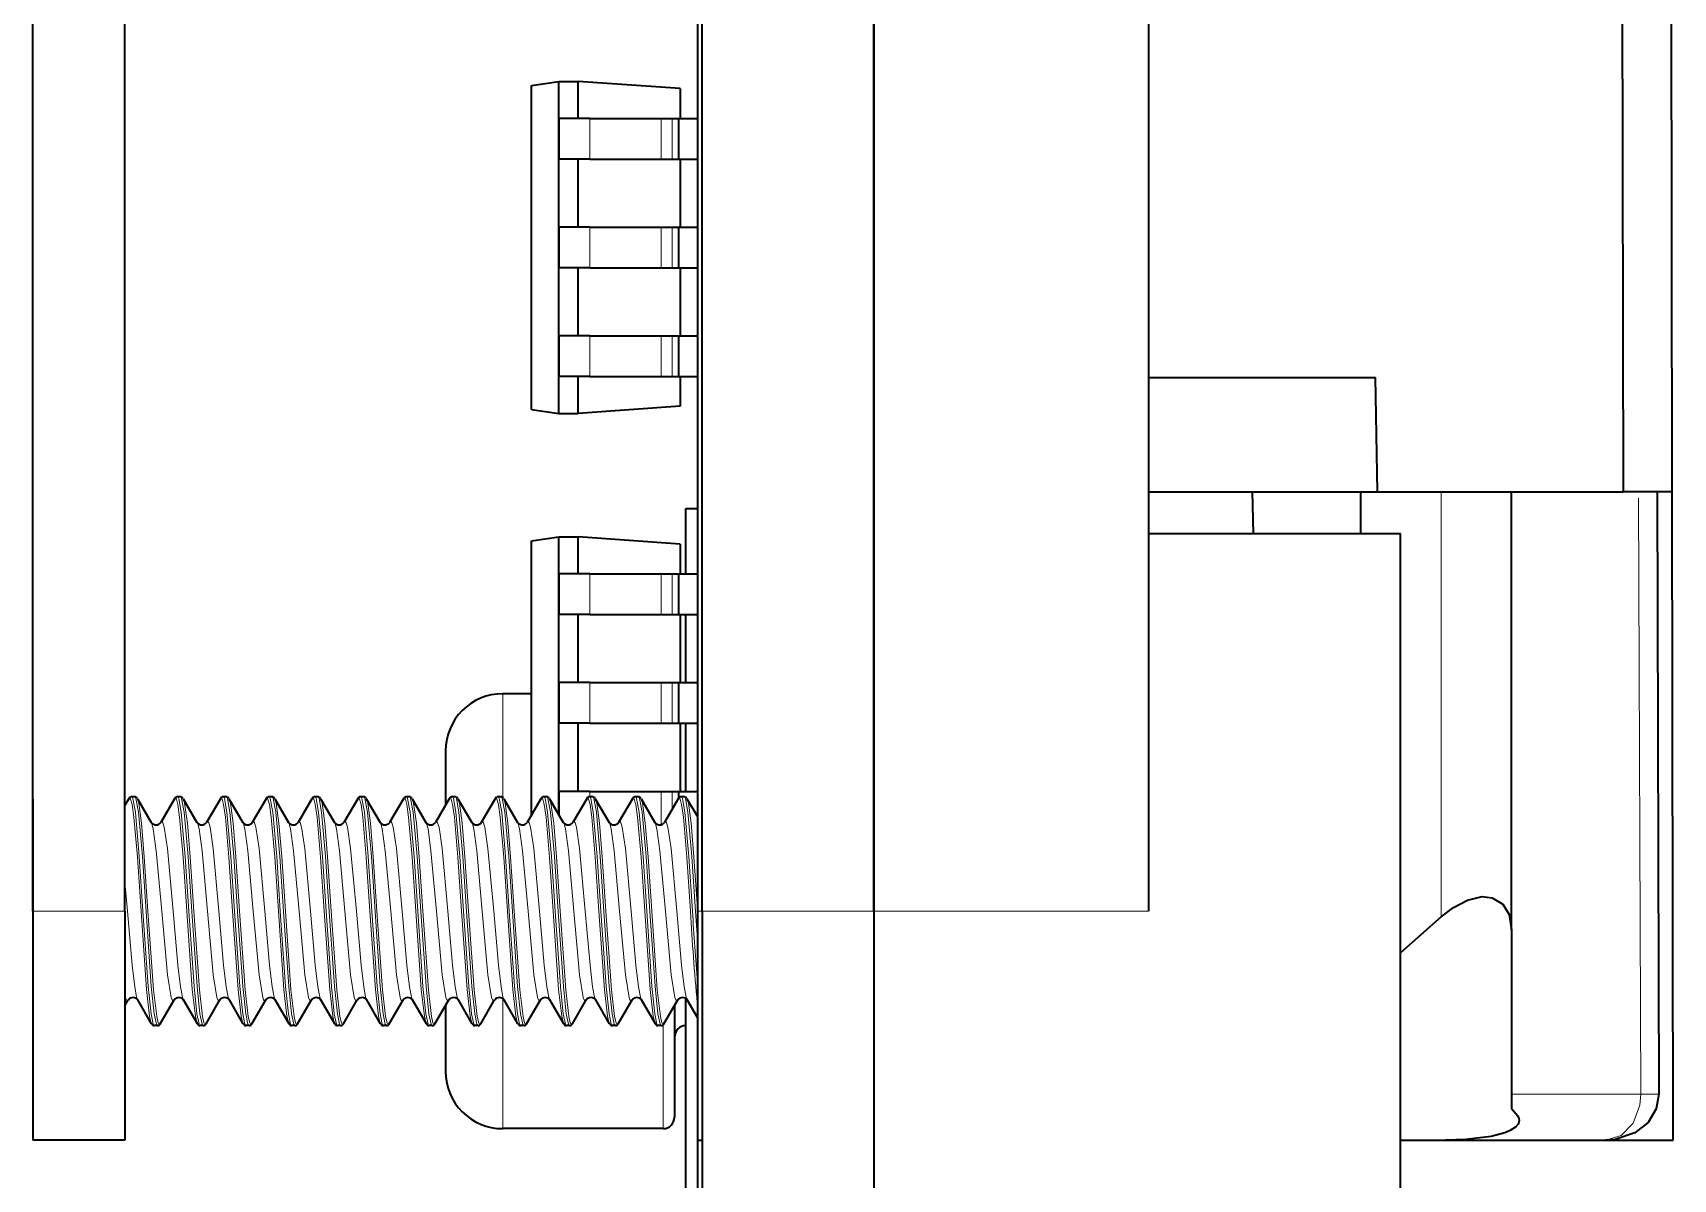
# Model space of a CAD drawing. Extents: x 386 to 1062, y 188 to 634.
# Drawn here: x 584.52 to 598.85, y 207.39 to 217.41 of the extents above; entities that cross this region are included whole.
import ezdxf

# ---------------------------------------------------------------- set-up
doc = ezdxf.new("R2010")
doc.units = 0

msp = doc.modelspace()

# ---------------------------------------------------------------- linework, layer by layer
at = {"color": 7, "lineweight": 35}
for p, q in [((584.525, 209.732), (584.525, 238.732)), ((585.33, 209.732), (585.33, 238.732)), ((590.33, 238.732), (590.33, 209.732)), ((590.371, 209.732), (590.371, 238.732)), ((591.871, 238.732), (591.871, 209.732)), ((591.871, 209.732), (591.871, 238.732)), ((594.271, 238.732), (594.271, 209.732))]:
    msp.add_line(p, q, dxfattribs=at)
at = {"color": 7, "lineweight": 35, "ltscale": 0.271008}
msp.add_line((598.398, 224.235), (598.417, 213.395), dxfattribs=at)
at = {"color": 7, "lineweight": 35, "ltscale": 0.270982}
msp.add_line((598.846, 213.395), (598.83, 224.234), dxfattribs=at)
at = {"color": 7, "lineweight": 35, "ltscale": 0.006059}
for p, q in [((588.88, 216.948), (589.12, 216.982)), ((588.88, 214.115), (589.12, 214.082)), ((588.88, 212.968), (589.12, 213.002))]:
    msp.add_line(p, q, dxfattribs=at)
at = {"color": 7, "lineweight": 35, "ltscale": 0.070813}
msp.add_line((588.88, 214.115), (588.88, 216.948), dxfattribs=at)
at = {"color": 7, "lineweight": 35, "ltscale": 0.004251}
for p, q in [((589.12, 216.982), (589.29, 216.982)), ((589.12, 214.082), (589.29, 214.082)), ((589.12, 213.002), (589.29, 213.002))]:
    msp.add_line(p, q, dxfattribs=at)
at = {"color": 7, "lineweight": 35, "ltscale": 0.0725}
msp.add_line((589.12, 214.082), (589.12, 216.982), dxfattribs=at)
at = {"color": 7, "lineweight": 35, "ltscale": 0.022303}
for p, q in [((590.18, 216.919), (589.29, 216.982)), ((590.18, 214.144), (589.29, 214.082)), ((590.18, 212.939), (589.29, 213.002))]:
    msp.add_line(p, q, dxfattribs=at)
at = {"color": 7, "lineweight": 35, "ltscale": 0.008063}
for p, q in [((589.29, 216.659), (589.29, 216.982)), ((589.29, 214.082), (589.29, 214.404)), ((589.29, 212.679), (589.29, 213.002))]:
    msp.add_line(p, q, dxfattribs=at)
at = {"color": 7, "lineweight": 35, "ltscale": 0.006507}
for p, q in [((590.18, 216.919), (590.18, 216.659)), ((590.18, 214.404), (590.18, 214.144)), ((590.18, 212.939), (590.18, 212.679))]:
    msp.add_line(p, q, dxfattribs=at)
at = {"color": 7, "lineweight": 35, "ltscale": 0.00675}
for p, q in [((589.39, 216.659), (589.12, 216.659)), ((589.39, 216.304), (589.12, 216.304)), ((589.39, 215.709), (589.12, 215.709)), ((589.39, 215.354), (589.12, 215.354)), ((589.39, 214.759), (589.12, 214.759)), ((589.39, 214.404), (589.12, 214.404)), ((589.39, 212.679), (589.12, 212.679)), ((589.39, 212.324), (589.12, 212.324)), ((589.39, 211.729), (589.12, 211.729)), ((589.39, 211.374), (589.12, 211.374)), ((589.39, 210.779), (589.12, 210.779))]:
    msp.add_line(p, q, dxfattribs=at)
at = {"color": 7, "lineweight": 35, "ltscale": 0.008875}
for p, q in [((589.12, 216.659), (589.12, 216.304)), ((590.166, 216.659), (590.166, 216.304)), ((590.33, 216.659), (590.33, 216.304)), ((589.12, 215.709), (589.12, 215.354)), ((590.166, 215.709), (590.166, 215.354)), ((590.33, 215.709), (590.33, 215.354)), ((589.12, 214.759), (589.12, 214.404)), ((590.166, 214.759), (590.166, 214.404)), ((590.33, 214.759), (590.33, 214.404)), ((589.12, 212.679), (589.12, 212.324)), ((590.166, 212.679), (590.166, 212.324)), ((590.33, 212.679), (590.33, 212.324)), ((589.12, 211.729), (589.12, 211.374)), ((590.166, 211.729), (590.166, 211.374)), ((590.33, 211.729), (590.33, 211.374))]:
    msp.add_line(p, q, dxfattribs=at)
at = {"color": 7, "lineweight": 35, "ltscale": 0.015601}
for p, q in [((589.39, 216.659), (590.014, 216.659)), ((589.39, 216.304), (590.014, 216.304)), ((589.39, 215.709), (590.014, 215.709)), ((589.39, 215.354), (590.014, 215.354)), ((589.39, 214.759), (590.014, 214.759)), ((589.39, 214.404), (590.014, 214.404)), ((589.39, 212.679), (590.014, 212.679)), ((589.39, 212.324), (590.014, 212.324)), ((589.39, 211.729), (590.014, 211.729)), ((589.39, 211.374), (590.014, 211.374)), ((589.39, 210.779), (590.014, 210.779))]:
    msp.add_line(p, q, dxfattribs=at)
at = {"color": 7, "lineweight": 13, "ltscale": 0.008875}
for p, q in [((589.39, 216.659), (589.39, 216.304)), ((590.014, 216.659), (590.014, 216.304)), ((590.11, 216.659), (590.11, 216.304)), ((589.39, 215.709), (589.39, 215.354)), ((590.014, 215.709), (590.014, 215.354)), ((590.11, 215.709), (590.11, 215.354)), ((589.39, 214.759), (589.39, 214.404)), ((590.014, 214.759), (590.014, 214.404)), ((590.11, 214.759), (590.11, 214.404)), ((589.39, 212.679), (589.39, 212.324)), ((590.014, 212.679), (590.014, 212.324)), ((590.11, 212.679), (590.11, 212.324)), ((589.39, 211.729), (589.39, 211.374)), ((590.014, 211.729), (590.014, 211.374)), ((590.11, 211.729), (590.11, 211.374))]:
    msp.add_line(p, q, dxfattribs=at)
at = {"color": 7, "lineweight": 35, "ltscale": 0.002415}
for p, q in [((590.014, 216.659), (590.11, 216.659)), ((590.014, 216.304), (590.11, 216.304)), ((590.014, 215.709), (590.11, 215.709)), ((590.014, 215.354), (590.11, 215.354)), ((590.014, 214.759), (590.11, 214.759)), ((590.014, 214.404), (590.11, 214.404)), ((590.014, 212.679), (590.11, 212.679)), ((590.014, 212.324), (590.11, 212.324)), ((590.014, 211.729), (590.11, 211.729)), ((590.014, 211.374), (590.11, 211.374)), ((590.014, 210.779), (590.11, 210.779))]:
    msp.add_line(p, q, dxfattribs=at)
at = {"color": 7, "lineweight": 35, "ltscale": 0.001379}
for p, q in [((590.11, 216.659), (590.166, 216.659)), ((590.11, 216.304), (590.166, 216.304)), ((590.11, 215.709), (590.166, 215.709)), ((590.11, 215.354), (590.166, 215.354)), ((590.11, 214.759), (590.166, 214.759)), ((590.11, 214.404), (590.166, 214.404)), ((590.11, 212.679), (590.166, 212.679)), ((590.11, 212.324), (590.166, 212.324)), ((590.11, 211.729), (590.166, 211.729)), ((590.11, 211.374), (590.166, 211.374)), ((590.11, 210.779), (590.166, 210.779))]:
    msp.add_line(p, q, dxfattribs=at)
at = {"color": 7, "lineweight": 35, "ltscale": 0.004105}
for p, q in [((590.166, 216.659), (590.33, 216.659)), ((590.166, 216.304), (590.33, 216.304)), ((590.166, 215.709), (590.33, 215.709)), ((590.166, 215.354), (590.33, 215.354)), ((590.166, 214.759), (590.33, 214.759)), ((590.166, 214.404), (590.33, 214.404)), ((590.166, 212.679), (590.33, 212.679)), ((590.166, 212.324), (590.33, 212.324)), ((590.166, 211.729), (590.33, 211.729)), ((590.166, 211.374), (590.33, 211.374)), ((590.166, 210.779), (590.33, 210.779))]:
    msp.add_line(p, q, dxfattribs=at)
at = {"color": 7, "lineweight": 35, "ltscale": 0.014875}
for p, q in [((589.29, 215.709), (589.29, 216.304)), ((590.18, 216.304), (590.18, 215.709)), ((589.29, 214.759), (589.29, 215.354)), ((590.18, 215.354), (590.18, 214.759)), ((589.29, 211.729), (589.29, 212.324)), ((590.18, 212.324), (590.18, 211.729)), ((590.23, 211.729), (590.23, 212.324)), ((590.33, 212.324), (590.33, 211.729)), ((589.29, 210.779), (589.29, 211.374)), ((590.18, 211.374), (590.18, 210.779)), ((590.23, 210.779), (590.23, 211.374)), ((590.33, 211.374), (590.33, 210.779))]:
    msp.add_line(p, q, dxfattribs=at)
at = {"color": 7, "lineweight": 35, "ltscale": 0.049574}
msp.add_line((594.271, 214.395), (596.254, 214.395), dxfattribs=at)
at = {"color": 7, "lineweight": 35, "ltscale": 0.025004}
msp.add_line((596.271, 213.395), (596.254, 214.395), dxfattribs=at)
at = {"color": 7, "lineweight": 35, "ltscale": 0.05}
for p, q in [((594.271, 213.395), (596.271, 213.395)), ((584.525, 209.732), (584.525, 207.732)), ((585.33, 209.732), (585.33, 207.732)), ((590.33, 209.732), (590.33, 207.732))]:
    msp.add_line(p, q, dxfattribs=at)
at = {"color": 7, "lineweight": 35, "ltscale": 0.009078}
msp.add_line((595.189, 213.032), (595.18, 213.395), dxfattribs=at)
at = {"color": 7, "lineweight": 35, "ltscale": 0.009075}
msp.add_line((596.126, 213.032), (596.126, 213.395), dxfattribs=at)
at = {"color": 7, "lineweight": 35, "ltscale": 0.053662}
msp.add_line((596.271, 213.395), (598.417, 213.395), dxfattribs=at)
at = {"color": 7, "lineweight": 13, "ltscale": 0.092824}
msp.add_line((596.826, 209.682), (596.826, 213.395), dxfattribs=at)
at = {"color": 7, "lineweight": 35, "ltscale": 0.095623}
msp.add_line((597.442, 209.57), (597.442, 213.395), dxfattribs=at)
at = {"color": 7, "lineweight": 35, "ltscale": 0.01071}
msp.add_line((598.846, 213.395), (598.417, 213.395), dxfattribs=at)
at = {"color": 7, "lineweight": 35, "ltscale": 0.131549}
msp.add_line((598.713, 213.395), (598.727, 208.133), dxfattribs=at)
at = {"color": 7, "lineweight": 35, "ltscale": 0.141575}
msp.add_line((598.854, 207.732), (598.846, 213.395), dxfattribs=at)
at = {"color": 7, "lineweight": 35, "ltscale": 0.014313}
for p, q in [((590.23, 212.679), (590.23, 213.252)), ((590.33, 213.252), (590.33, 212.679))]:
    msp.add_line(p, q, dxfattribs=at)
at = {"color": 7, "lineweight": 35, "ltscale": 0.002499}
msp.add_line((590.23, 213.252), (590.33, 213.252), dxfattribs=at)
at = {"color": 7, "lineweight": 13, "ltscale": 0.13023}
msp.add_line((598.551, 213.342), (598.571, 208.133), dxfattribs=at)
at = {"color": 7, "lineweight": 35, "ltscale": 0.059871}
msp.add_line((588.88, 210.573), (588.88, 212.968), dxfattribs=at)
at = {"color": 7, "lineweight": 35, "ltscale": 0.060651}
msp.add_line((589.12, 210.576), (589.12, 213.002), dxfattribs=at)
at = {"color": 7, "lineweight": 35, "ltscale": 0.055}
msp.add_line((594.271, 213.032), (596.471, 213.032), dxfattribs=at)
at = {"color": 7, "lineweight": 35, "ltscale": 0.165}
msp.add_line((596.471, 206.432), (596.471, 213.032), dxfattribs=at)
at = {"color": 7, "lineweight": 13, "ltscale": 0.022643}
for p, q in [((588.63, 211.632), (588.63, 210.726)), ((590.03, 208.737), (590.03, 207.832))]:
    msp.add_line(p, q, dxfattribs=at)
at = {"color": 7, "lineweight": 35, "ltscale": 0.00625}
msp.add_line((588.88, 211.632), (588.63, 211.632), dxfattribs=at)
at = {"color": 7, "lineweight": 35, "ltscale": 0.011818}
msp.add_line((588.13, 211.132), (588.13, 210.659), dxfattribs=at)
at = {"color": 7, "lineweight": 35, "ltscale": 0.012754}
msp.add_line((584.525, 210.712), (584.525, 210.201), dxfattribs=at)
at = {"color": 7, "lineweight": 35, "ltscale": 0.001637}
msp.add_line((585.363, 210.715), (585.33, 210.659), dxfattribs=at)
at = {"color": 7, "lineweight": 35, "ltscale": 0.000671387}
for p, q in [((585.414, 210.732), (585.387, 210.732)), ((586.214, 210.732), (586.187, 210.732)), ((586.614, 210.732), (586.587, 210.732)), ((587.414, 210.732), (587.387, 210.732)), ((588.214, 210.732), (588.187, 210.732)), ((588.614, 210.732), (588.587, 210.732)), ((589.414, 210.732), (589.387, 210.732)), ((590.214, 210.732), (590.187, 210.732)), ((585.614, 208.732), (585.587, 208.732)), ((586.414, 208.732), (586.387, 208.732)), ((587.214, 208.732), (587.187, 208.732)), ((587.614, 208.732), (587.587, 208.732)), ((588.414, 208.732), (588.387, 208.732)), ((589.214, 208.732), (589.187, 208.732)), ((589.614, 208.732), (589.587, 208.732))]:
    msp.add_line(p, q, dxfattribs=at)
at = {"color": 7, "lineweight": 35, "ltscale": 0.006017}
for p, q in [((585.438, 210.715), (585.559, 210.507)), ((585.763, 210.715), (585.642, 210.507)), ((585.838, 210.715), (585.959, 210.507)), ((586.163, 210.715), (586.042, 210.507)), ((586.638, 210.715), (586.759, 210.507)), ((586.963, 210.715), (586.842, 210.507)), ((587.363, 210.715), (587.242, 210.507)), ((587.438, 210.715), (587.559, 210.507)), ((587.763, 210.715), (587.642, 210.507)), ((587.838, 210.715), (587.959, 210.507)), ((588.163, 210.715), (588.042, 210.507)), ((588.638, 210.715), (588.759, 210.507)), ((588.963, 210.715), (588.842, 210.507)), ((589.363, 210.715), (589.242, 210.507)), ((589.438, 210.715), (589.559, 210.507)), ((589.763, 210.715), (589.642, 210.507)), ((589.838, 210.715), (589.959, 210.507)), ((590.163, 210.715), (590.042, 210.507)), ((585.638, 208.748), (585.759, 208.956)), ((585.963, 208.748), (585.842, 208.956)), ((586.363, 208.748), (586.242, 208.956)), ((586.438, 208.748), (586.559, 208.956)), ((586.763, 208.748), (586.642, 208.956)), ((586.838, 208.748), (586.959, 208.956)), ((587.163, 208.748), (587.042, 208.956)), ((587.638, 208.748), (587.759, 208.956)), ((587.963, 208.748), (587.842, 208.956)), ((588.363, 208.748), (588.242, 208.956)), ((588.438, 208.748), (588.559, 208.956)), ((588.763, 208.748), (588.642, 208.956)), ((588.838, 208.748), (588.959, 208.956)), ((589.163, 208.748), (589.042, 208.956)), ((589.638, 208.748), (589.759, 208.956)), ((589.963, 208.748), (589.842, 208.956))]:
    msp.add_line(p, q, dxfattribs=at)
at = {"color": 7, "lineweight": 35, "ltscale": 0.000669861}
for p, q in [((585.814, 210.732), (585.787, 210.732)), ((587.014, 210.732), (586.987, 210.732)), ((587.814, 210.732), (587.787, 210.732)), ((589.014, 210.732), (588.987, 210.732)), ((589.814, 210.732), (589.787, 210.732)), ((586.014, 208.732), (585.987, 208.732)), ((586.814, 208.732), (586.787, 208.732)), ((588.014, 208.732), (587.987, 208.732)), ((588.814, 208.732), (588.787, 208.732)), ((590.014, 208.732), (589.987, 208.732))]:
    msp.add_line(p, q, dxfattribs=at)
at = {"color": 7, "lineweight": 35, "ltscale": 0.006018}
for p, q in [((586.238, 210.715), (586.359, 210.507)), ((586.563, 210.715), (586.442, 210.507)), ((587.038, 210.715), (587.159, 210.507)), ((588.238, 210.715), (588.359, 210.507)), ((588.563, 210.715), (588.442, 210.507)), ((589.038, 210.715), (589.159, 210.507)), ((585.563, 208.748), (585.442, 208.956)), ((586.038, 208.748), (586.159, 208.956)), ((587.238, 208.748), (587.359, 208.956)), ((587.563, 208.748), (587.442, 208.956)), ((588.038, 208.748), (588.159, 208.956)), ((589.238, 208.748), (589.359, 208.956)), ((589.563, 208.748), (589.442, 208.956)), ((590.038, 208.748), (590.159, 208.956))]:
    msp.add_line(p, q, dxfattribs=at)
at = {"color": 7, "lineweight": 35, "ltscale": 0.005088}
msp.add_line((589.12, 210.779), (589.12, 210.576), dxfattribs=at)
at = {"color": 7, "lineweight": 13, "ltscale": 0.001188}
msp.add_line((589.39, 210.779), (589.39, 210.732), dxfattribs=at)
at = {"color": 7, "lineweight": 13, "ltscale": 0.007279}
msp.add_line((590.014, 210.779), (590.014, 210.488), dxfattribs=at)
at = {"color": 7, "lineweight": 13, "ltscale": 0.003836}
msp.add_line((590.11, 210.779), (590.11, 210.626), dxfattribs=at)
at = {"color": 7, "lineweight": 35, "ltscale": 0.001479}
msp.add_line((590.166, 210.779), (590.166, 210.72), dxfattribs=at)
at = {"color": 7, "lineweight": 35, "ltscale": 0.004546}
msp.add_line((590.238, 210.715), (590.33, 210.558), dxfattribs=at)
at = {"color": 7, "lineweight": 35, "ltscale": 0.005518}
msp.add_line((590.33, 210.779), (590.33, 210.558), dxfattribs=at)
at = {"color": 7, "lineweight": 13, "ltscale": 0.011983}
for p, q in [((585.455, 210.211), (585.487, 209.733)), ((585.855, 210.211), (585.887, 209.733)), ((586.655, 210.211), (586.687, 209.733)), ((587.455, 210.211), (587.487, 209.733)), ((587.855, 210.211), (587.887, 209.733)), ((588.655, 210.211), (588.687, 209.733)), ((589.455, 210.211), (589.487, 209.733)), ((589.855, 210.211), (589.887, 209.733))]:
    msp.add_line(p, q, dxfattribs=at)
at = {"color": 7, "lineweight": 13, "ltscale": 0.01204}
for p, q in [((585.482, 210.211), (585.514, 209.73)), ((585.882, 210.211), (585.914, 209.73)), ((586.282, 210.211), (586.314, 209.73)), ((586.682, 210.211), (586.714, 209.73)), ((587.082, 210.211), (587.114, 209.73)), ((587.482, 210.211), (587.514, 209.73)), ((587.882, 210.211), (587.914, 209.73)), ((588.282, 210.211), (588.314, 209.73)), ((588.682, 210.211), (588.714, 209.73)), ((589.082, 210.211), (589.114, 209.73)), ((589.482, 210.211), (589.514, 209.73)), ((589.882, 210.211), (589.914, 209.73)), ((590.282, 210.211), (590.314, 209.73))]:
    msp.add_line(p, q, dxfattribs=at)
at = {"color": 7, "lineweight": 13, "ltscale": 0.011917}
for p, q in [((585.499, 210.207), (585.531, 209.732)), ((585.899, 210.207), (585.931, 209.732)), ((586.299, 210.207), (586.331, 209.732)), ((586.699, 210.207), (586.731, 209.732)), ((587.099, 210.207), (587.131, 209.732)), ((587.499, 210.207), (587.531, 209.732)), ((587.899, 210.207), (587.931, 209.732)), ((588.299, 210.207), (588.331, 209.732)), ((588.699, 210.207), (588.731, 209.732)), ((589.099, 210.207), (589.131, 209.732)), ((589.499, 210.207), (589.531, 209.732)), ((589.899, 210.207), (589.931, 209.732))]:
    msp.add_line(p, q, dxfattribs=at)
at = {"color": 7, "lineweight": 13, "ltscale": 0.011984}
for p, q in [((586.255, 210.211), (586.287, 209.733)), ((587.055, 210.211), (587.087, 209.733)), ((588.255, 210.211), (588.287, 209.733)), ((589.055, 210.211), (589.087, 209.733)), ((590.255, 210.211), (590.287, 209.733))]:
    msp.add_line(p, q, dxfattribs=at)
at = {"color": 7, "lineweight": 13, "ltscale": 0.011317}
msp.add_line((590.299, 210.207), (590.33, 209.756), dxfattribs=at)
at = {"color": 7, "lineweight": 35, "ltscale": 0.036246}
msp.add_line((584.525, 210.201), (584.525, 208.752), dxfattribs=at)
at = {"color": 7, "lineweight": 13, "ltscale": 0.011867}
for p, q in [((585.438, 210.205), (585.47, 209.732)), ((585.838, 210.205), (585.87, 209.732)), ((586.238, 210.205), (586.27, 209.732)), ((586.638, 210.205), (586.67, 209.732)), ((587.038, 210.205), (587.07, 209.732)), ((587.438, 210.205), (587.47, 209.732)), ((587.838, 210.205), (587.87, 209.732)), ((588.238, 210.205), (588.27, 209.732)), ((588.638, 210.205), (588.67, 209.732)), ((589.038, 210.205), (589.07, 209.732)), ((589.438, 210.205), (589.47, 209.732)), ((589.838, 210.205), (589.87, 209.732)), ((590.238, 210.205), (590.27, 209.732))]:
    msp.add_line(p, q, dxfattribs=at)
at = {"color": 7, "lineweight": 13, "ltscale": 0.006289}
msp.add_line((585.351, 209.732), (585.33, 209.982), dxfattribs=at)
at = {"color": 7, "lineweight": 13, "ltscale": 0.020125}
msp.add_line((585.33, 209.732), (584.525, 209.732), dxfattribs=at)
at = {"color": 7, "lineweight": 13, "ltscale": 0.006185}
msp.add_line((590.314, 209.73), (590.33, 209.484), dxfattribs=at)
at = {"color": 7, "lineweight": 13, "ltscale": 0.001021}
msp.add_line((590.33, 209.732), (590.371, 209.732), dxfattribs=at)
at = {"color": 7, "lineweight": 13, "ltscale": 0.0375}
msp.add_line((591.871, 209.732), (590.371, 209.732), dxfattribs=at)
at = {"color": 7, "lineweight": 35, "ltscale": 0.0825}
for p, q in [((590.371, 209.732), (590.371, 206.432)), ((591.871, 209.732), (591.871, 206.432)), ((591.871, 209.732), (591.871, 206.432))]:
    msp.add_line(p, q, dxfattribs=at)
at = {"color": 7, "lineweight": 13, "ltscale": 0.060001}
msp.add_line((591.871, 209.732), (594.271, 209.732), dxfattribs=at)
at = {"color": 7, "lineweight": 35, "ltscale": 0.011837}
msp.add_line((596.826, 209.682), (596.471, 209.368), dxfattribs=at)
at = {"color": 7, "lineweight": 35, "ltscale": 0.038288}
msp.add_line((597.442, 209.57), (597.442, 208.038), dxfattribs=at)
at = {"color": 7, "lineweight": 35, "ltscale": 0.001472}
msp.add_line((585.33, 208.905), (585.359, 208.956), dxfattribs=at)
at = {"color": 7, "lineweight": 13, "ltscale": 0.028409}
msp.add_line((588.63, 208.968), (588.63, 207.832), dxfattribs=at)
at = {"color": 7, "lineweight": 35, "ltscale": 0.063246}
msp.add_line((590.23, 206.438), (590.23, 208.968), dxfattribs=at)
at = {"color": 7, "lineweight": 13, "ltscale": 0.005901}
msp.add_line((590.23, 208.968), (590.23, 208.732), dxfattribs=at)
at = {"color": 7, "lineweight": 35, "ltscale": 0.004381}
msp.add_line((590.33, 208.804), (590.242, 208.956), dxfattribs=at)
at = {"color": 7, "lineweight": 35, "ltscale": 0.014333}
msp.add_line((588.13, 208.905), (588.13, 208.332), dxfattribs=at)
at = {"color": 7, "lineweight": 35, "ltscale": 0.024323}
msp.add_line((590.13, 208.904), (590.13, 207.932), dxfattribs=at)
at = {"color": 7, "lineweight": 35, "ltscale": 0.059154}
msp.add_line((590.33, 208.804), (590.33, 206.438), dxfattribs=at)
at = {"color": 7, "lineweight": 13, "ltscale": 0.028223}
msp.add_line((597.442, 208.134), (598.571, 208.133), dxfattribs=at)
at = {"color": 7, "lineweight": 13, "ltscale": 0.003902}
msp.add_line((598.571, 208.133), (598.727, 208.133), dxfattribs=at)
at = {"color": 7, "lineweight": 35, "ltscale": 0.000732422}
msp.add_line((597.442, 208.038), (597.442, 208.009), dxfattribs=at)
at = {"color": 7, "lineweight": 35, "ltscale": 0.035001}
msp.add_line((590.03, 207.832), (588.63, 207.832), dxfattribs=at)
at = {"color": 7, "lineweight": 35, "ltscale": 0.020125}
msp.add_line((585.33, 207.732), (584.525, 207.732), dxfattribs=at)
at = {"color": 7, "lineweight": 35, "ltscale": 0.001021}
msp.add_line((590.33, 207.732), (590.371, 207.732), dxfattribs=at)
at = {"color": 7, "lineweight": 35, "ltscale": 0.009827}
msp.add_line((596.471, 207.732), (596.864, 207.732), dxfattribs=at)
at = {"color": 7, "lineweight": 35, "ltscale": 0.03499}
msp.add_line((596.864, 207.732), (598.263, 207.732), dxfattribs=at)
at = {"color": 7, "lineweight": 35, "ltscale": 0.014763}
msp.add_line((598.263, 207.732), (598.854, 207.732), dxfattribs=at)
at = {"color": 7, "lineweight": 13}
for points in [[(585.363, 210.715), (585.367, 210.721), (585.369, 210.722), (585.371, 210.721), (585.372, 210.721), (585.375, 210.719), (585.379, 210.711), (585.392, 210.663), (585.408, 210.553), (585.438, 210.205)], [(585.387, 210.732), (585.388, 210.731), (585.391, 210.73), (585.393, 210.727), (585.399, 210.716), (585.421, 210.596), (585.455, 210.211)], [(585.414, 210.732), (585.415, 210.731), (585.418, 210.73), (585.42, 210.727), (585.425, 210.716), (585.448, 210.596), (585.482, 210.211)], [(585.438, 210.715), (585.443, 210.706), (585.451, 210.675), (585.475, 210.5), (585.499, 210.207)], [(585.763, 210.715), (585.767, 210.721), (585.769, 210.722), (585.771, 210.721), (585.773, 210.721), (585.775, 210.719), (585.779, 210.711), (585.792, 210.663), (585.807, 210.553), (585.838, 210.205)], [(585.787, 210.732), (585.788, 210.731), (585.791, 210.73), (585.794, 210.727), (585.799, 210.716), (585.821, 210.596), (585.855, 210.211)], [(585.814, 210.732), (585.815, 210.731), (585.818, 210.73), (585.82, 210.727), (585.825, 210.716), (585.848, 210.596), (585.882, 210.211)], [(585.838, 210.715), (585.843, 210.706), (585.851, 210.675), (585.875, 210.5), (585.899, 210.207)], [(586.163, 210.715), (586.167, 210.721), (586.169, 210.722), (586.171, 210.721), (586.173, 210.721), (586.175, 210.719), (586.179, 210.711), (586.192, 210.663), (586.208, 210.553), (586.238, 210.205)], [(586.187, 210.732), (586.188, 210.731), (586.191, 210.73), (586.193, 210.727), (586.199, 210.716), (586.221, 210.596), (586.255, 210.211)], [(586.214, 210.732), (586.215, 210.731), (586.218, 210.73), (586.22, 210.727), (586.225, 210.716), (586.247, 210.596), (586.282, 210.211)], [(586.238, 210.715), (586.243, 210.706), (586.251, 210.675), (586.275, 210.5), (586.299, 210.207)], [(586.563, 210.715), (586.567, 210.721), (586.569, 210.722), (586.571, 210.721), (586.573, 210.721), (586.575, 210.719), (586.579, 210.711), (586.592, 210.663), (586.608, 210.553), (586.638, 210.205)], [(586.587, 210.732), (586.588, 210.731), (586.591, 210.73), (586.594, 210.727), (586.599, 210.716), (586.621, 210.596), (586.655, 210.211)], [(586.614, 210.732), (586.615, 210.731), (586.618, 210.73), (586.62, 210.727), (586.625, 210.716), (586.648, 210.596), (586.682, 210.211)], [(586.638, 210.715), (586.643, 210.706), (586.651, 210.675), (586.675, 210.5), (586.699, 210.207)], [(586.963, 210.715), (586.967, 210.721), (586.969, 210.722), (586.971, 210.721), (586.973, 210.721), (586.975, 210.719), (586.979, 210.711), (586.992, 210.663), (587.008, 210.553), (587.038, 210.205)], [(586.987, 210.732), (586.988, 210.731), (586.991, 210.73), (586.994, 210.727), (586.999, 210.716), (587.021, 210.596), (587.055, 210.211)], [(587.014, 210.732), (587.015, 210.731), (587.018, 210.73), (587.02, 210.727), (587.025, 210.716), (587.047, 210.596), (587.082, 210.211)], [(587.038, 210.715), (587.043, 210.706), (587.051, 210.675), (587.075, 210.5), (587.099, 210.207)], [(587.363, 210.715), (587.367, 210.721), (587.369, 210.722), (587.371, 210.721), (587.372, 210.721), (587.375, 210.719), (587.379, 210.711), (587.392, 210.663), (587.408, 210.553), (587.438, 210.205)], [(587.387, 210.732), (587.388, 210.731), (587.391, 210.73), (587.393, 210.727), (587.399, 210.716), (587.421, 210.596), (587.455, 210.211)], [(587.414, 210.732), (587.415, 210.731), (587.418, 210.73), (587.42, 210.727), (587.425, 210.716), (587.448, 210.596), (587.482, 210.211)], [(587.438, 210.715), (587.443, 210.706), (587.451, 210.675), (587.475, 210.5), (587.499, 210.207)], [(587.763, 210.715), (587.767, 210.721), (587.769, 210.722), (587.771, 210.721), (587.773, 210.721), (587.775, 210.719), (587.779, 210.711), (587.792, 210.663), (587.807, 210.553), (587.838, 210.205)], [(587.787, 210.732), (587.788, 210.731), (587.791, 210.73), (587.794, 210.727), (587.799, 210.716), (587.821, 210.596), (587.855, 210.211)], [(587.814, 210.732), (587.815, 210.731), (587.818, 210.73), (587.82, 210.727), (587.825, 210.716), (587.848, 210.596), (587.882, 210.211)], [(587.838, 210.715), (587.843, 210.706), (587.851, 210.675), (587.875, 210.5), (587.899, 210.207)], [(588.163, 210.715), (588.167, 210.721), (588.169, 210.722), (588.171, 210.721), (588.173, 210.721), (588.175, 210.719), (588.179, 210.711), (588.192, 210.663), (588.208, 210.553), (588.238, 210.205)], [(588.187, 210.732), (588.188, 210.731), (588.191, 210.73), (588.193, 210.727), (588.199, 210.716), (588.221, 210.596), (588.255, 210.211)], [(588.214, 210.732), (588.215, 210.731), (588.218, 210.73), (588.22, 210.727), (588.225, 210.716), (588.247, 210.596), (588.282, 210.211)], [(588.238, 210.715), (588.243, 210.706), (588.251, 210.675), (588.275, 210.5), (588.299, 210.207)], [(588.563, 210.715), (588.567, 210.721), (588.569, 210.722), (588.571, 210.721), (588.573, 210.721), (588.575, 210.719), (588.579, 210.711), (588.592, 210.663), (588.608, 210.553), (588.638, 210.205)], [(588.587, 210.732), (588.588, 210.731), (588.591, 210.73), (588.594, 210.727), (588.599, 210.716), (588.621, 210.596), (588.655, 210.211)], [(588.614, 210.732), (588.615, 210.731), (588.618, 210.73), (588.62, 210.727), (588.625, 210.716), (588.648, 210.596), (588.682, 210.211)], [(588.638, 210.715), (588.643, 210.706), (588.651, 210.675), (588.675, 210.5), (588.699, 210.207)], [(588.963, 210.715), (588.967, 210.721), (588.969, 210.722), (588.971, 210.721), (588.973, 210.721), (588.975, 210.719), (588.979, 210.711), (588.992, 210.663), (589.008, 210.553), (589.038, 210.205)], [(588.987, 210.732), (588.988, 210.731), (588.991, 210.73), (588.994, 210.727), (588.999, 210.716), (589.021, 210.596), (589.055, 210.211)], [(589.014, 210.732), (589.015, 210.731), (589.018, 210.73), (589.02, 210.727), (589.025, 210.716), (589.047, 210.596), (589.082, 210.211)], [(589.038, 210.715), (589.043, 210.706), (589.051, 210.675), (589.075, 210.5), (589.099, 210.207)], [(589.363, 210.715), (589.367, 210.721), (589.369, 210.722), (589.371, 210.721), (589.372, 210.721), (589.375, 210.719), (589.379, 210.711), (589.392, 210.663), (589.408, 210.553), (589.438, 210.205)], [(589.387, 210.732), (589.388, 210.731), (589.391, 210.73), (589.393, 210.727), (589.399, 210.716), (589.421, 210.596), (589.455, 210.211)], [(589.414, 210.732), (589.415, 210.731), (589.418, 210.73), (589.42, 210.727), (589.425, 210.716), (589.448, 210.596), (589.482, 210.211)], [(589.438, 210.715), (589.443, 210.706), (589.451, 210.675), (589.475, 210.5), (589.499, 210.207)], [(589.763, 210.715), (589.767, 210.721), (589.769, 210.722), (589.771, 210.721), (589.773, 210.721), (589.775, 210.719), (589.779, 210.711), (589.792, 210.663), (589.807, 210.553), (589.838, 210.205)], [(589.787, 210.732), (589.788, 210.731), (589.791, 210.73), (589.794, 210.727), (589.799, 210.716), (589.821, 210.596), (589.855, 210.211)], [(589.814, 210.732), (589.815, 210.731), (589.818, 210.73), (589.82, 210.727), (589.825, 210.716), (589.848, 210.596), (589.882, 210.211)], [(589.838, 210.715), (589.843, 210.706), (589.851, 210.675), (589.875, 210.5), (589.899, 210.207)], [(590.163, 210.715), (590.167, 210.721), (590.169, 210.722), (590.171, 210.721), (590.173, 210.721), (590.175, 210.719), (590.179, 210.711), (590.192, 210.663), (590.208, 210.553), (590.238, 210.205)], [(590.187, 210.732), (590.188, 210.731), (590.191, 210.73), (590.193, 210.727), (590.199, 210.716), (590.221, 210.596), (590.255, 210.211)], [(590.214, 210.732), (590.215, 210.731), (590.218, 210.73), (590.22, 210.727), (590.225, 210.716), (590.247, 210.596), (590.282, 210.211)], [(590.238, 210.715), (590.243, 210.706), (590.251, 210.675), (590.275, 210.5), (590.299, 210.207)], [(585.651, 209.732), (585.603, 210.26), (585.577, 210.451), (585.565, 210.494), (585.559, 210.507)], [(585.751, 209.732), (585.701, 210.28), (585.673, 210.467), (585.661, 210.504), (585.655, 210.513), (585.652, 210.515), (585.649, 210.515), (585.646, 210.513), (585.642, 210.507)], [(586.051, 209.732), (586.003, 210.26), (585.977, 210.451), (585.965, 210.494), (585.959, 210.507)], [(586.151, 209.732), (586.101, 210.28), (586.073, 210.467), (586.061, 210.504), (586.055, 210.513), (586.052, 210.515), (586.049, 210.515), (586.046, 210.513), (586.042, 210.507)], [(586.451, 209.732), (586.403, 210.26), (586.377, 210.451), (586.365, 210.494), (586.359, 210.507)], [(586.551, 209.732), (586.501, 210.28), (586.473, 210.467), (586.461, 210.504), (586.455, 210.513), (586.452, 210.515), (586.449, 210.515), (586.446, 210.513), (586.442, 210.507)], [(586.851, 209.732), (586.803, 210.26), (586.777, 210.451), (586.765, 210.494), (586.759, 210.507)], [(586.951, 209.732), (586.901, 210.28), (586.873, 210.467), (586.861, 210.504), (586.855, 210.513), (586.852, 210.515), (586.849, 210.515), (586.846, 210.513), (586.842, 210.507)], [(587.251, 209.732), (587.203, 210.26), (587.177, 210.451), (587.165, 210.494), (587.159, 210.507)], [(587.351, 209.732), (587.301, 210.28), (587.273, 210.467), (587.261, 210.504), (587.255, 210.513), (587.252, 210.515), (587.249, 210.515), (587.246, 210.513), (587.242, 210.507)], [(587.651, 209.732), (587.603, 210.26), (587.577, 210.451), (587.565, 210.494), (587.559, 210.507)], [(587.751, 209.732), (587.701, 210.28), (587.673, 210.467), (587.661, 210.504), (587.655, 210.513), (587.652, 210.515), (587.649, 210.515), (587.646, 210.513), (587.642, 210.507)], [(588.051, 209.732), (588.003, 210.26), (587.977, 210.451), (587.965, 210.494), (587.959, 210.507)], [(588.151, 209.732), (588.101, 210.28), (588.073, 210.467), (588.061, 210.504), (588.055, 210.513), (588.052, 210.515), (588.049, 210.515), (588.046, 210.513), (588.042, 210.507)], [(588.451, 209.732), (588.403, 210.26), (588.377, 210.451), (588.365, 210.494), (588.359, 210.507)], [(588.551, 209.732), (588.501, 210.28), (588.473, 210.467), (588.461, 210.504), (588.455, 210.513), (588.452, 210.515), (588.449, 210.515), (588.446, 210.513), (588.442, 210.507)], [(588.851, 209.732), (588.803, 210.26), (588.777, 210.451), (588.765, 210.494), (588.759, 210.507)], [(588.951, 209.732), (588.901, 210.28), (588.873, 210.467), (588.861, 210.504), (588.855, 210.513), (588.852, 210.515), (588.849, 210.515), (588.846, 210.513), (588.842, 210.507)], [(589.251, 209.732), (589.203, 210.26), (589.177, 210.451), (589.165, 210.494), (589.159, 210.507)], [(589.351, 209.732), (589.301, 210.28), (589.273, 210.467), (589.261, 210.504), (589.255, 210.513), (589.252, 210.515), (589.249, 210.515), (589.246, 210.513), (589.242, 210.507)], [(589.651, 209.732), (589.603, 210.26), (589.577, 210.451), (589.565, 210.494), (589.559, 210.507)], [(589.751, 209.732), (589.701, 210.28), (589.673, 210.467), (589.661, 210.504), (589.655, 210.513), (589.652, 210.515), (589.649, 210.515), (589.646, 210.513), (589.642, 210.507)], [(590.051, 209.732), (590.003, 210.26), (589.977, 210.451), (589.965, 210.494), (589.959, 210.507)], [(590.151, 209.732), (590.101, 210.28), (590.073, 210.467), (590.061, 210.504), (590.055, 210.513), (590.052, 210.515), (590.049, 210.515), (590.046, 210.513), (590.042, 210.507)], [(585.442, 208.956), (585.432, 208.98), (585.415, 209.07), (585.392, 209.259), (585.351, 209.732)], [(585.47, 209.732), (585.518, 209.049), (585.545, 208.816), (585.557, 208.762), (585.563, 208.748)], [(585.487, 209.733), (585.533, 209.074), (585.558, 208.834), (585.577, 208.744), (585.582, 208.735), (585.584, 208.733), (585.586, 208.732), (585.587, 208.732)], [(585.514, 209.73), (585.56, 209.073), (585.585, 208.834), (585.604, 208.744), (585.609, 208.735), (585.611, 208.733), (585.613, 208.732), (585.614, 208.732)], [(585.531, 209.732), (585.58, 209.044), (585.607, 208.811), (585.62, 208.757), (585.627, 208.744), (585.63, 208.742), (585.633, 208.742), (585.636, 208.744), (585.638, 208.748)], [(585.759, 208.956), (585.755, 208.95), (585.753, 208.949), (585.75, 208.948), (585.749, 208.949), (585.745, 208.952), (585.741, 208.958), (585.733, 208.979), (585.701, 209.177), (585.651, 209.732)], [(585.842, 208.956), (585.832, 208.98), (585.815, 209.07), (585.792, 209.259), (585.751, 209.732)], [(585.87, 209.732), (585.918, 209.049), (585.945, 208.816), (585.957, 208.762), (585.963, 208.748)], [(585.887, 209.733), (585.933, 209.074), (585.958, 208.834), (585.977, 208.744), (585.982, 208.735), (585.984, 208.733), (585.986, 208.732), (585.987, 208.732)], [(585.914, 209.73), (585.96, 209.073), (585.985, 208.834), (586.004, 208.744), (586.008, 208.735), (586.011, 208.733), (586.013, 208.732), (586.014, 208.732)], [(585.931, 209.732), (585.98, 209.044), (586.007, 208.811), (586.02, 208.757), (586.026, 208.744), (586.03, 208.742), (586.033, 208.742), (586.036, 208.744), (586.038, 208.748)], [(586.159, 208.956), (586.156, 208.95), (586.154, 208.949), (586.151, 208.948), (586.148, 208.949), (586.145, 208.952), (586.141, 208.958), (586.133, 208.979), (586.101, 209.177), (586.051, 209.732)], [(586.242, 208.956), (586.232, 208.98), (586.215, 209.07), (586.192, 209.259), (586.151, 209.732)], [(586.27, 209.732), (586.318, 209.049), (586.345, 208.816), (586.357, 208.762), (586.363, 208.748)], [(586.287, 209.733), (586.333, 209.074), (586.358, 208.834), (586.377, 208.744), (586.382, 208.735), (586.384, 208.733), (586.386, 208.732), (586.387, 208.732)], [(586.314, 209.73), (586.36, 209.073), (586.385, 208.834), (586.404, 208.744), (586.409, 208.735), (586.411, 208.733), (586.413, 208.732), (586.414, 208.732)], [(586.331, 209.732), (586.38, 209.044), (586.407, 208.811), (586.42, 208.757), (586.427, 208.744), (586.43, 208.742), (586.433, 208.742), (586.436, 208.744), (586.438, 208.748)], [(586.559, 208.956), (586.555, 208.95), (586.554, 208.949), (586.551, 208.948), (586.549, 208.949), (586.545, 208.952), (586.541, 208.958), (586.533, 208.979), (586.501, 209.177), (586.451, 209.732)], [(586.642, 208.956), (586.632, 208.98), (586.615, 209.07), (586.592, 209.259), (586.551, 209.732)], [(586.67, 209.732), (586.718, 209.049), (586.745, 208.816), (586.757, 208.762), (586.763, 208.748)], [(586.687, 209.733), (586.733, 209.074), (586.758, 208.834), (586.777, 208.744), (586.782, 208.735), (586.784, 208.733), (586.786, 208.732), (586.787, 208.732)], [(586.714, 209.73), (586.76, 209.073), (586.785, 208.834), (586.804, 208.744), (586.808, 208.735), (586.811, 208.733), (586.813, 208.732), (586.814, 208.732)], [(586.731, 209.732), (586.78, 209.044), (586.807, 208.811), (586.82, 208.757), (586.826, 208.744), (586.83, 208.742), (586.833, 208.742), (586.836, 208.744), (586.838, 208.748)], [(586.959, 208.956), (586.956, 208.95), (586.953, 208.949), (586.951, 208.948), (586.949, 208.949), (586.945, 208.952), (586.941, 208.958), (586.933, 208.979), (586.901, 209.177), (586.851, 209.732)], [(587.042, 208.956), (587.032, 208.98), (587.015, 209.07), (586.992, 209.259), (586.951, 209.732)], [(587.07, 209.732), (587.118, 209.049), (587.145, 208.816), (587.157, 208.762), (587.163, 208.748)], [(587.087, 209.733), (587.133, 209.074), (587.158, 208.834), (587.177, 208.744), (587.182, 208.735), (587.184, 208.733), (587.186, 208.732), (587.187, 208.732)], [(587.114, 209.73), (587.16, 209.073), (587.185, 208.834), (587.204, 208.744), (587.208, 208.735), (587.211, 208.733), (587.213, 208.732), (587.214, 208.732)], [(587.131, 209.732), (587.18, 209.044), (587.207, 208.811), (587.22, 208.757), (587.227, 208.744), (587.23, 208.742), (587.233, 208.742), (587.236, 208.744), (587.238, 208.748)], [(587.359, 208.956), (587.355, 208.95), (587.354, 208.949), (587.351, 208.948), (587.349, 208.949), (587.345, 208.952), (587.341, 208.958), (587.333, 208.979), (587.301, 209.177), (587.251, 209.732)], [(587.442, 208.956), (587.432, 208.98), (587.415, 209.07), (587.392, 209.259), (587.351, 209.732)], [(587.47, 209.732), (587.518, 209.049), (587.545, 208.816), (587.557, 208.762), (587.563, 208.748)], [(587.487, 209.733), (587.533, 209.074), (587.558, 208.834), (587.577, 208.744), (587.582, 208.735), (587.584, 208.733), (587.586, 208.732), (587.587, 208.732)], [(587.514, 209.73), (587.56, 209.073), (587.585, 208.834), (587.604, 208.744), (587.609, 208.735), (587.611, 208.733), (587.613, 208.732), (587.614, 208.732)], [(587.531, 209.732), (587.58, 209.044), (587.607, 208.811), (587.62, 208.757), (587.627, 208.744), (587.63, 208.742), (587.633, 208.742), (587.636, 208.744), (587.638, 208.748)], [(587.759, 208.956), (587.755, 208.95), (587.753, 208.949), (587.75, 208.948), (587.749, 208.949), (587.745, 208.952), (587.741, 208.958), (587.733, 208.979), (587.701, 209.177), (587.651, 209.732)], [(587.842, 208.956), (587.832, 208.98), (587.815, 209.07), (587.792, 209.259), (587.751, 209.732)], [(587.87, 209.732), (587.918, 209.049), (587.945, 208.816), (587.957, 208.762), (587.963, 208.748)], [(587.887, 209.733), (587.933, 209.074), (587.958, 208.834), (587.977, 208.744), (587.982, 208.735), (587.984, 208.733), (587.986, 208.732), (587.987, 208.732)], [(587.914, 209.73), (587.96, 209.073), (587.985, 208.834), (588.004, 208.744), (588.008, 208.735), (588.011, 208.733), (588.013, 208.732), (588.014, 208.732)], [(587.931, 209.732), (587.98, 209.044), (588.007, 208.811), (588.02, 208.757), (588.026, 208.744), (588.03, 208.742), (588.033, 208.742), (588.036, 208.744), (588.038, 208.748)], [(588.159, 208.956), (588.156, 208.95), (588.154, 208.949), (588.151, 208.948), (588.148, 208.949), (588.145, 208.952), (588.141, 208.958), (588.133, 208.979), (588.101, 209.177), (588.051, 209.732)], [(588.242, 208.956), (588.232, 208.98), (588.215, 209.07), (588.192, 209.259), (588.151, 209.732)], [(588.27, 209.732), (588.318, 209.049), (588.345, 208.816), (588.357, 208.762), (588.363, 208.748)], [(588.287, 209.733), (588.333, 209.074), (588.358, 208.834), (588.377, 208.744), (588.382, 208.735), (588.384, 208.733), (588.386, 208.732), (588.387, 208.732)], [(588.314, 209.73), (588.36, 209.073), (588.385, 208.834), (588.404, 208.744), (588.409, 208.735), (588.411, 208.733), (588.413, 208.732), (588.414, 208.732)], [(588.331, 209.732), (588.38, 209.044), (588.407, 208.811), (588.42, 208.757), (588.427, 208.744), (588.43, 208.742), (588.433, 208.742), (588.436, 208.744), (588.438, 208.748)], [(588.559, 208.956), (588.555, 208.95), (588.554, 208.949), (588.551, 208.948), (588.549, 208.949), (588.545, 208.952), (588.541, 208.958), (588.533, 208.979), (588.501, 209.177), (588.451, 209.732)], [(588.642, 208.956), (588.632, 208.98), (588.615, 209.07), (588.592, 209.259), (588.551, 209.732)], [(588.67, 209.732), (588.718, 209.049), (588.745, 208.816), (588.757, 208.762), (588.763, 208.748)], [(588.687, 209.733), (588.733, 209.074), (588.758, 208.834), (588.777, 208.744), (588.782, 208.735), (588.784, 208.733), (588.786, 208.732), (588.787, 208.732)], [(588.714, 209.73), (588.76, 209.073), (588.785, 208.834), (588.804, 208.744), (588.808, 208.735), (588.811, 208.733), (588.813, 208.732), (588.814, 208.732)], [(588.731, 209.732), (588.78, 209.044), (588.807, 208.811), (588.82, 208.757), (588.826, 208.744), (588.83, 208.742), (588.833, 208.742), (588.836, 208.744), (588.838, 208.748)], [(588.959, 208.956), (588.956, 208.95), (588.953, 208.949), (588.951, 208.948), (588.949, 208.949), (588.945, 208.952), (588.941, 208.958), (588.933, 208.979), (588.901, 209.177), (588.851, 209.732)], [(589.042, 208.956), (589.032, 208.98), (589.015, 209.07), (588.992, 209.259), (588.951, 209.732)], [(589.07, 209.732), (589.118, 209.049), (589.145, 208.816), (589.157, 208.762), (589.163, 208.748)], [(589.087, 209.733), (589.133, 209.074), (589.158, 208.834), (589.177, 208.744), (589.182, 208.735), (589.184, 208.733), (589.186, 208.732), (589.187, 208.732)], [(589.114, 209.73), (589.16, 209.073), (589.185, 208.834), (589.204, 208.744), (589.208, 208.735), (589.211, 208.733), (589.213, 208.732), (589.214, 208.732)], [(589.131, 209.732), (589.18, 209.044), (589.207, 208.811), (589.22, 208.757), (589.227, 208.744), (589.23, 208.742), (589.233, 208.742), (589.236, 208.744), (589.238, 208.748)], [(589.359, 208.956), (589.355, 208.95), (589.354, 208.949), (589.351, 208.948), (589.349, 208.949), (589.345, 208.952), (589.341, 208.958), (589.333, 208.979), (589.301, 209.177), (589.251, 209.732)], [(589.442, 208.956), (589.432, 208.98), (589.415, 209.07), (589.392, 209.259), (589.351, 209.732)], [(589.47, 209.732), (589.518, 209.049), (589.545, 208.816), (589.557, 208.762), (589.563, 208.748)], [(589.487, 209.733), (589.533, 209.074), (589.558, 208.834), (589.577, 208.744), (589.582, 208.735), (589.584, 208.733), (589.586, 208.732), (589.587, 208.732)], [(589.514, 209.73), (589.56, 209.073), (589.585, 208.834), (589.604, 208.744), (589.609, 208.735), (589.611, 208.733), (589.613, 208.732), (589.614, 208.732)], [(589.531, 209.732), (589.58, 209.044), (589.607, 208.811), (589.62, 208.757), (589.627, 208.744), (589.63, 208.742), (589.633, 208.742), (589.636, 208.744), (589.638, 208.748)], [(589.759, 208.956), (589.755, 208.95), (589.753, 208.949), (589.75, 208.948), (589.749, 208.949), (589.745, 208.952), (589.741, 208.958), (589.733, 208.979), (589.701, 209.177), (589.651, 209.732)], [(589.842, 208.956), (589.832, 208.98), (589.815, 209.07), (589.792, 209.259), (589.751, 209.732)], [(589.87, 209.732), (589.918, 209.049), (589.945, 208.816), (589.957, 208.762), (589.963, 208.748)], [(589.887, 209.733), (589.933, 209.074), (589.958, 208.834), (589.977, 208.744), (589.982, 208.735), (589.984, 208.733), (589.986, 208.732), (589.987, 208.732)], [(589.914, 209.73), (589.96, 209.073), (589.985, 208.834), (590.004, 208.744), (590.008, 208.735), (590.011, 208.733), (590.013, 208.732), (590.014, 208.732)], [(589.931, 209.732), (589.98, 209.044), (590.007, 208.811), (590.02, 208.757), (590.026, 208.744), (590.03, 208.742), (590.033, 208.742), (590.036, 208.744), (590.038, 208.748)], [(590.159, 208.956), (590.156, 208.95), (590.154, 208.949), (590.151, 208.948), (590.148, 208.949), (590.145, 208.952), (590.141, 208.958), (590.133, 208.979), (590.101, 209.177), (590.051, 209.732)], [(590.242, 208.956), (590.232, 208.98), (590.215, 209.07), (590.192, 209.259), (590.151, 209.732)], [(585.359, 208.956), (585.354, 208.949), (585.352, 208.948), (585.35, 208.948), (585.346, 208.95), (585.343, 208.954), (585.33, 208.989)], [(598.263, 207.732), (598.398, 207.771), (598.504, 207.88), (598.562, 208.037), (598.571, 208.132)]]:
    msp.add_lwpolyline(points, dxfattribs=at)
at = {"color": 7, "lineweight": 35}
for points in [[(596.826, 209.682), (596.935, 209.765), (597.058, 209.829), (597.186, 209.859), (597.273, 209.85), (597.367, 209.794), (597.421, 209.704), (597.442, 209.57)], [(598.727, 208.133), (598.704, 208.005), (598.634, 207.887), (598.519, 207.795), (598.348, 207.738), (598.263, 207.732)], [(597.442, 208.009), (597.495, 207.948), (597.506, 207.921), (597.508, 207.904), (597.499, 207.87), (597.477, 207.845), (597.431, 207.815), (597.382, 207.795), (597.264, 207.764), (597.042, 207.737), (596.864, 207.732)]]:
    msp.add_lwpolyline(points, dxfattribs=at)
for centre, radius, start, end in [((588.63, 211.132), 0.5, 90, 180), ((585.389, 210.703), 0.0286, 93.0702, 154.4339), ((585.412, 210.703), 0.0286, 25.5255, 86.973), ((585.789, 210.703), 0.0286, 93.0702, 154.4339), ((585.812, 210.703), 0.0286, 25.5255, 86.973), ((586.189, 210.703), 0.0286, 93.0702, 154.4339), ((586.212, 210.703), 0.0286, 25.5255, 86.973), ((586.589, 210.703), 0.0286, 93.0702, 154.4339), ((586.612, 210.703), 0.0286, 25.5255, 86.973), ((586.989, 210.703), 0.0286, 93.0702, 154.4339), ((587.012, 210.703), 0.0286, 25.5255, 86.973), ((587.389, 210.703), 0.0286, 93.0702, 154.4339), ((587.412, 210.703), 0.0286, 25.5255, 86.973), ((587.789, 210.703), 0.0286, 93.0702, 154.4339), ((587.812, 210.703), 0.0286, 25.5255, 86.973), ((588.189, 210.703), 0.0286, 93.0702, 154.4339), ((588.212, 210.703), 0.0286, 25.5255, 86.973), ((588.589, 210.703), 0.0286, 93.0702, 154.4339), ((588.612, 210.703), 0.0286, 25.5255, 86.973), ((588.989, 210.703), 0.0286, 93.0702, 154.4339), ((589.012, 210.703), 0.0286, 25.5255, 86.973), ((589.389, 210.703), 0.0286, 93.0702, 154.4339), ((589.412, 210.703), 0.0286, 25.5255, 86.973), ((589.789, 210.703), 0.0286, 93.0702, 154.4339), ((589.812, 210.703), 0.0286, 25.5255, 86.973), ((590.189, 210.703), 0.0286, 93.0702, 154.4339), ((590.212, 210.703), 0.0286, 25.5255, 86.973), ((585.6, 210.535), 0.0489, 214.6592, 271.1436), ((585.602, 210.535), 0.0489, 268.8564, 325.3408), ((586, 210.535), 0.0489, 214.6592, 271.1436), ((586.002, 210.535), 0.0489, 268.8564, 325.3408), ((586.4, 210.535), 0.0489, 214.6592, 271.1436), ((586.402, 210.535), 0.0489, 268.8564, 325.3408), ((586.8, 210.535), 0.0489, 214.6592, 271.1436), ((586.802, 210.535), 0.0489, 268.8564, 325.3408), ((587.2, 210.535), 0.0489, 214.6592, 271.1436), ((587.202, 210.535), 0.0489, 268.8564, 325.3408), ((587.6, 210.535), 0.0489, 214.6592, 271.1436), ((587.602, 210.535), 0.0489, 268.8564, 325.3408), ((588, 210.535), 0.0489, 214.6592, 271.1436), ((588.002, 210.535), 0.0489, 268.8564, 325.3408), ((588.4, 210.535), 0.0489, 214.6592, 271.1436), ((588.402, 210.535), 0.0489, 268.8564, 325.3408), ((588.8, 210.535), 0.0489, 214.6592, 271.1436), ((588.802, 210.535), 0.0489, 268.8564, 325.3408), ((589.2, 210.535), 0.0489, 214.6592, 271.1436), ((589.202, 210.535), 0.0489, 268.8564, 325.3408), ((589.6, 210.535), 0.0489, 214.6592, 271.1436), ((589.602, 210.535), 0.0489, 268.8564, 325.3408), ((590, 210.535), 0.0489, 214.6592, 271.1436), ((590.002, 210.535), 0.0489, 268.8564, 325.3408), ((585.4, 208.928), 0.0489, 88.8564, 145.3408), ((585.402, 208.928), 0.0489, 34.6592, 91.1436), ((585.8, 208.928), 0.0489, 88.8564, 145.3408), ((585.802, 208.928), 0.0489, 34.6592, 91.1436), ((586.2, 208.928), 0.0489, 88.8564, 145.3408), ((586.202, 208.928), 0.0489, 34.6592, 91.1436), ((586.6, 208.928), 0.0489, 88.8564, 145.3408), ((586.602, 208.928), 0.0489, 34.6592, 91.1436), ((587, 208.928), 0.0489, 88.8564, 145.3408), ((587.002, 208.928), 0.0489, 34.6592, 91.1436), ((587.4, 208.928), 0.0489, 88.8564, 145.3408), ((587.402, 208.928), 0.0489, 34.6592, 91.1436), ((587.8, 208.928), 0.0489, 88.8564, 145.3408), ((587.802, 208.928), 0.0489, 34.6592, 91.1436), ((588.2, 208.928), 0.0489, 88.8564, 145.3408), ((588.202, 208.928), 0.0489, 34.6592, 91.1436), ((588.6, 208.928), 0.0489, 88.8564, 145.3408), ((588.602, 208.928), 0.0489, 34.6592, 91.1436), ((589, 208.928), 0.0489, 88.8564, 145.3408), ((589.002, 208.928), 0.0489, 34.6592, 91.1436), ((589.4, 208.928), 0.0489, 88.8564, 145.3408), ((589.402, 208.928), 0.0489, 34.6592, 91.1436), ((589.8, 208.928), 0.0489, 88.8564, 145.3408), ((589.802, 208.928), 0.0489, 34.6592, 91.1436), ((590.2, 208.928), 0.0489, 88.8564, 145.3408), ((590.202, 208.928), 0.0489, 34.6592, 91.1436), ((585.589, 208.76), 0.0286, 205.5661, 266.9298), ((585.612, 208.76), 0.0286, 273.027, 334.4745), ((585.989, 208.76), 0.0286, 205.5661, 266.9298), ((586.012, 208.76), 0.0286, 273.027, 334.4745), ((586.389, 208.76), 0.0286, 205.5661, 266.9298), ((586.412, 208.76), 0.0286, 273.027, 334.4745), ((586.789, 208.76), 0.0286, 205.5661, 266.9298), ((586.812, 208.76), 0.0286, 273.027, 334.4745), ((587.189, 208.76), 0.0286, 205.5661, 266.9298), ((587.212, 208.76), 0.0286, 273.027, 334.4745), ((587.589, 208.76), 0.0286, 205.5661, 266.9298), ((587.612, 208.76), 0.0286, 273.027, 334.4745), ((587.989, 208.76), 0.0286, 205.5661, 266.9298), ((588.012, 208.76), 0.0286, 273.027, 334.4745), ((588.389, 208.76), 0.0286, 205.5661, 266.9298), ((588.412, 208.76), 0.0286, 273.027, 334.4745), ((588.789, 208.76), 0.0286, 205.5661, 266.9298), ((588.812, 208.76), 0.0286, 273.027, 334.4745), ((589.189, 208.76), 0.0286, 205.5661, 266.9298), ((589.212, 208.76), 0.0286, 273.027, 334.4745), ((589.589, 208.76), 0.0286, 205.5661, 266.9298), ((589.612, 208.76), 0.0286, 273.027, 334.4745), ((589.989, 208.76), 0.0286, 205.5661, 266.9298), ((590.012, 208.76), 0.0286, 273.027, 334.4745), ((590.23, 208.632), 0.1, 90.0336, 179.9664), ((588.63, 208.332), 0.5, 180, 270), ((590.03, 207.932), 0.1, 270.0336, 359.9664)]:
    msp.add_arc(centre, radius, start, end, dxfattribs=at)
at = {"color": 7, "lineweight": 13}
for centre, radius, start, end in [((611.305, 210.873), 21.066, 183.1052, 185.2909), ((627.446, 211.955), 37.225, 183.4222, 184.3825)]:
    msp.add_arc(centre, radius, start, end, dxfattribs=at)

doc.saveas('drawing.dxf')
